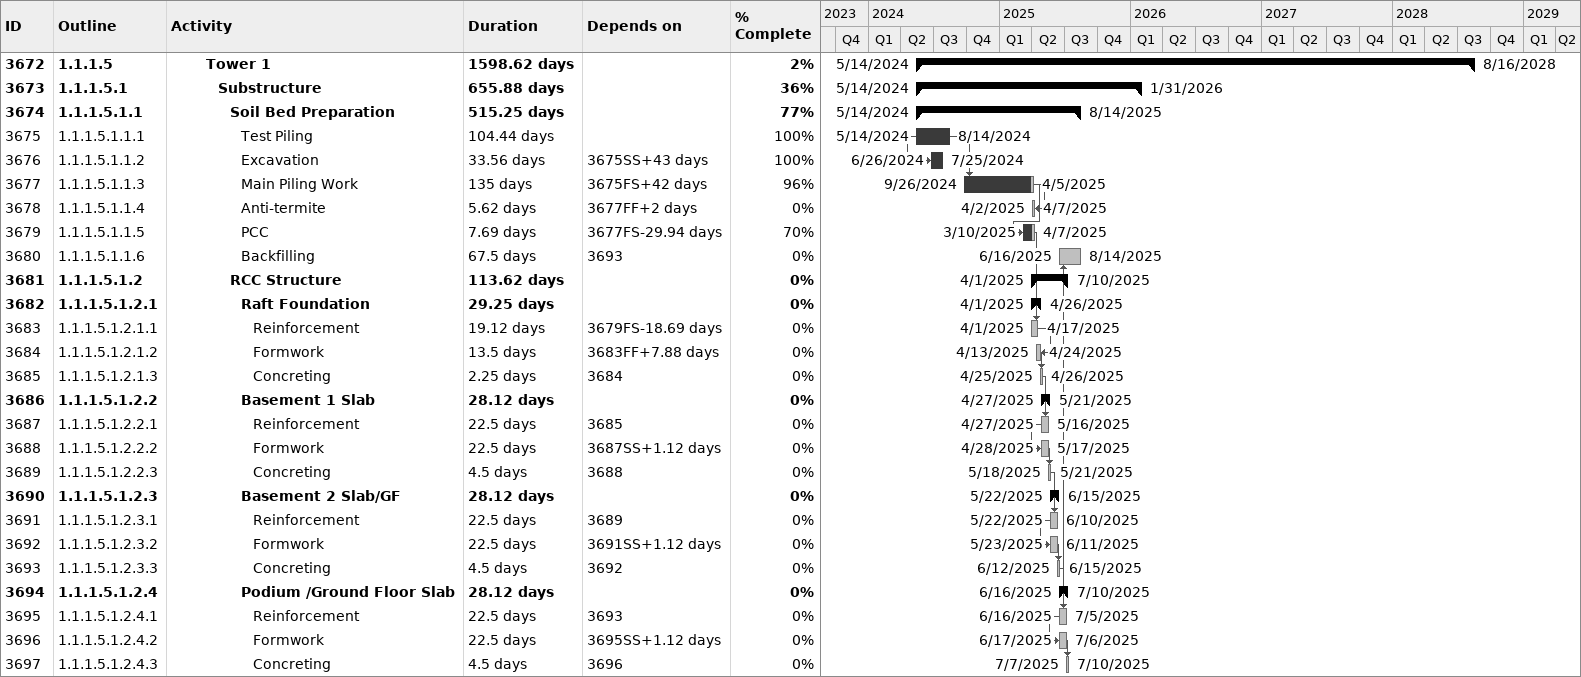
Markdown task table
| ID | WBS | Task | Duration | Start | Finish | Predecessors | % complete |
|---|---|---|---|---|---|---|---|
| 3672 | 1.1.1.5 | **Tower 1** | 1598.62d | 2024-05-14 | 2028-08-16 |  | 2 |
| 3673 | 1.1.1.5.1 | **Substructure** | 655.88d | 2024-05-14 | 2026-01-31 |  | 36 |
| 3674 | 1.1.1.5.1.1 | **Soil Bed Preparation** | 515.25d | 2024-05-14 | 2025-08-14 |  | 77 |
| 3675 | 1.1.1.5.1.1.1 | Test Piling | 104.44d | 2024-05-14 | 2024-08-14 |  | 100 |
| 3676 | 1.1.1.5.1.1.2 | Excavation | 33.56d | 2024-06-26 | 2024-07-25 | 3675SS+43d | 100 |
| 3677 | 1.1.1.5.1.1.3 | Main Piling Work | 135d | 2024-09-26 | 2025-04-05 | 3675FS+42d | 96 |
| 3678 | 1.1.1.5.1.1.4 | Anti-termite | 5.62d | 2025-04-02 | 2025-04-07 | 3677FF+2d | 0 |
| 3679 | 1.1.1.5.1.1.5 | PCC | 7.69d | 2025-03-10 | 2025-04-07 | 3677FS-29.94d | 70 |
| 3680 | 1.1.1.5.1.1.6 | Backfilling | 67.5d | 2025-06-16 | 2025-08-14 | 3693 | 0 |
| 3681 | 1.1.1.5.1.2 | **RCC Structure** | 113.62d | 2025-04-01 | 2025-07-10 |  | 0 |
| 3682 | 1.1.1.5.1.2.1 | **Raft Foundation** | 29.25d | 2025-04-01 | 2025-04-26 |  | 0 |
| 3683 | 1.1.1.5.1.2.1.1 | Reinforcement | 19.12d | 2025-04-01 | 2025-04-17 | 3679FS-18.69d | 0 |
| 3684 | 1.1.1.5.1.2.1.2 | Formwork | 13.5d | 2025-04-13 | 2025-04-24 | 3683FF+7.88d | 0 |
| 3685 | 1.1.1.5.1.2.1.3 | Concreting | 2.25d | 2025-04-25 | 2025-04-26 | 3684 | 0 |
| 3686 | 1.1.1.5.1.2.2 | **Basement 1 Slab** | 28.12d | 2025-04-27 | 2025-05-21 |  | 0 |
| 3687 | 1.1.1.5.1.2.2.1 | Reinforcement | 22.5d | 2025-04-27 | 2025-05-16 | 3685 | 0 |
| 3688 | 1.1.1.5.1.2.2.2 | Formwork | 22.5d | 2025-04-28 | 2025-05-17 | 3687SS+1.12d | 0 |
| 3689 | 1.1.1.5.1.2.2.3 | Concreting | 4.5d | 2025-05-18 | 2025-05-21 | 3688 | 0 |
| 3690 | 1.1.1.5.1.2.3 | **Basement 2 Slab/GF** | 28.12d | 2025-05-22 | 2025-06-15 |  | 0 |
| 3691 | 1.1.1.5.1.2.3.1 | Reinforcement | 22.5d | 2025-05-22 | 2025-06-10 | 3689 | 0 |
| 3692 | 1.1.1.5.1.2.3.2 | Formwork | 22.5d | 2025-05-23 | 2025-06-11 | 3691SS+1.12d | 0 |
| 3693 | 1.1.1.5.1.2.3.3 | Concreting | 4.5d | 2025-06-12 | 2025-06-15 | 3692 | 0 |
| 3694 | 1.1.1.5.1.2.4 | **Podium /Ground Floor Slab** | 28.12d | 2025-06-16 | 2025-07-10 |  | 0 |
| 3695 | 1.1.1.5.1.2.4.1 | Reinforcement | 22.5d | 2025-06-16 | 2025-07-05 | 3693 | 0 |
| 3696 | 1.1.1.5.1.2.4.2 | Formwork | 22.5d | 2025-06-17 | 2025-07-06 | 3695SS+1.12d | 0 |
| 3697 | 1.1.1.5.1.2.4.3 | Concreting | 4.5d | 2025-07-07 | 2025-07-10 | 3696 | 0 |
